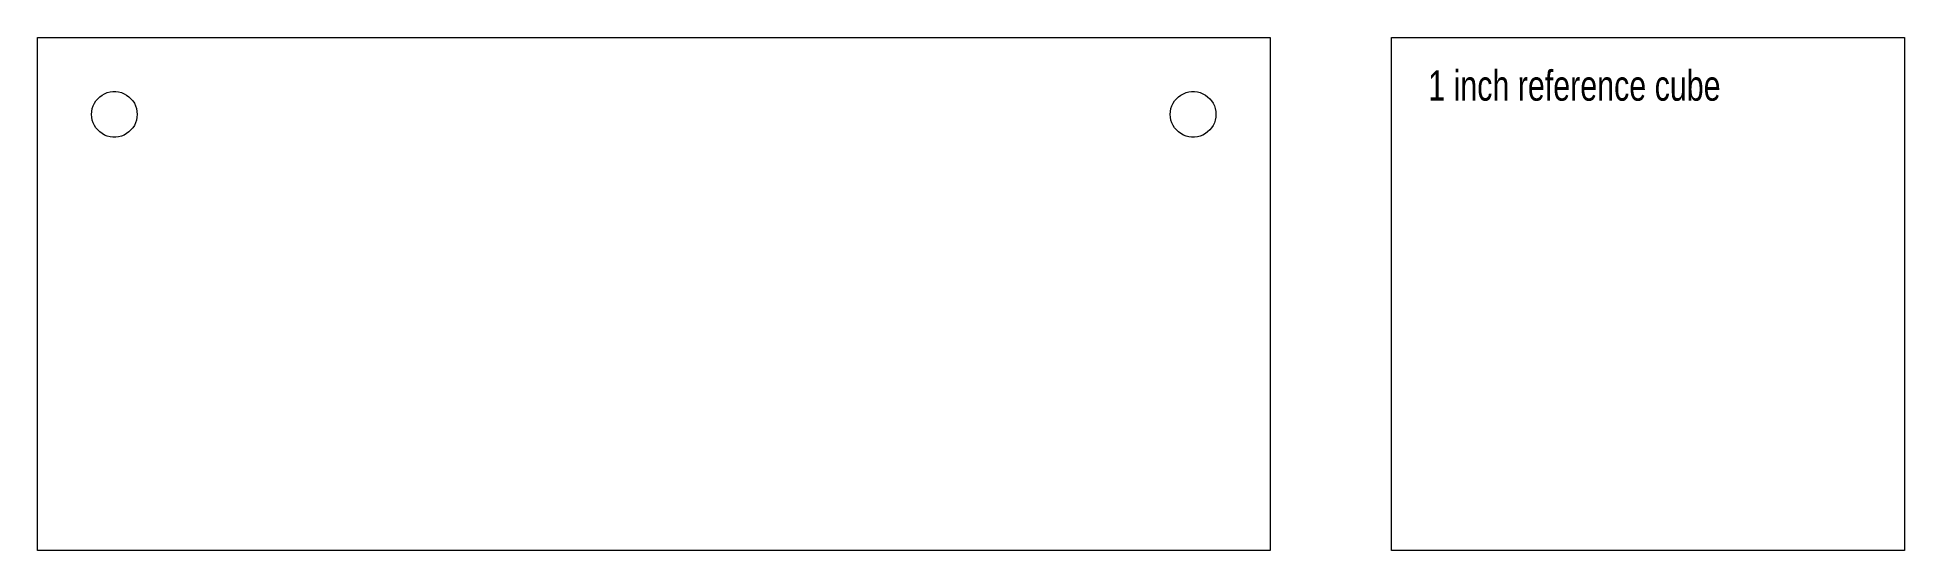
# Model space of a CAD drawing. Header units: millimetres. Extents: x -30.5 to 61.9, y -12.7 to 12.7.
import ezdxf

# ---------------------------------------------------------------- set-up
doc = ezdxf.new("R2010")
doc.units = ezdxf.units.MM
doc.layers.get('0').update_dxf_attribs({"linetype": 'CONTINUOUS', "lineweight": 0})
doc.styles.get("Standard").update_dxf_attribs({"font": 'txt', "width": 0.75})

msp = doc.modelspace()

# ---------------------------------------------------------------- linework, layer by layer
for p, q in [((-30.5, -12.7), (-30.5, 12.7)), ((-30.5, 12.7), (30.5, 12.7)), ((30.5, 12.7), (30.5, -12.7)), ((36.5, -12.7), (36.5, 12.7)), ((36.5, 12.7), (61.9, 12.7)), ((61.9, 12.7), (61.9, -12.7)), ((-27.785, 9.171), (-27.741, 9.306)), ((-27.741, 9.306), (-27.68, 9.435)), ((-27.68, 9.435), (-27.604, 9.554)), ((-27.604, 9.554), (-27.514, 9.664)), ((-27.514, 9.664), (-27.41, 9.761)), ((-27.41, 9.761), (-27.296, 9.844)), ((-27.296, 9.844), (-27.171, 9.913)), ((-27.171, 9.913), (-27.039, 9.965)), ((-27.039, 9.965), (-26.902, 10)), ((-26.902, 10), (-26.761, 10.018)), ((-26.761, 10.018), (-26.619, 10.018)), ((-26.619, 10.018), (-26.478, 10)), ((-26.478, 10), (-26.341, 9.965)), ((-26.341, 9.965), (-26.209, 9.913)), ((-26.209, 9.913), (-26.084, 9.844)), ((-26.084, 9.844), (-25.97, 9.761)), ((-25.97, 9.761), (-25.866, 9.664)), ((-25.866, 9.664), (-25.776, 9.554)), ((-25.776, 9.554), (-25.7, 9.435)), ((-25.7, 9.435), (-25.639, 9.306)), ((-25.639, 9.306), (-25.595, 9.171)), ((25.595, 9.171), (25.639, 9.306)), ((25.639, 9.306), (25.7, 9.435)), ((25.7, 9.435), (25.776, 9.554)), ((25.776, 9.554), (25.866, 9.664)), ((25.866, 9.664), (25.97, 9.761)), ((25.97, 9.761), (26.084, 9.844)), ((26.084, 9.844), (26.209, 9.913)), ((26.209, 9.913), (26.341, 9.965)), ((26.341, 9.965), (26.478, 10)), ((26.478, 10), (26.619, 10.018)), ((26.619, 10.018), (26.761, 10.018)), ((26.761, 10.018), (26.902, 10)), ((26.902, 10), (27.039, 9.965)), ((27.039, 9.965), (27.171, 9.913)), ((27.171, 9.913), (27.296, 9.844)), ((27.296, 9.844), (27.41, 9.761)), ((27.41, 9.761), (27.514, 9.664)), ((27.514, 9.664), (27.604, 9.554)), ((27.604, 9.554), (27.68, 9.435)), ((27.68, 9.435), (27.741, 9.306)), ((27.741, 9.306), (27.785, 9.171)), ((-27.82, 8.89), (-27.811, 9.032)), ((-27.811, 8.748), (-27.82, 8.89)), ((-27.811, 9.032), (-27.785, 9.171)), ((-27.785, 8.609), (-27.811, 8.748)), ((-27.741, 8.474), (-27.785, 8.609)), ((-27.68, 8.345), (-27.741, 8.474)), ((-27.604, 8.226), (-27.68, 8.345)), ((-25.7, 8.345), (-25.776, 8.226)), ((-25.639, 8.474), (-25.7, 8.345)), ((-25.595, 8.609), (-25.639, 8.474)), ((-25.595, 9.171), (-25.569, 9.032)), ((-25.569, 8.748), (-25.595, 8.609)), ((-25.569, 9.032), (-25.56, 8.89)), ((-25.56, 8.89), (-25.569, 8.748)), ((25.56, 8.89), (25.569, 9.032)), ((25.569, 8.748), (25.56, 8.89)), ((25.569, 9.032), (25.595, 9.171)), ((25.595, 8.609), (25.569, 8.748)), ((25.639, 8.474), (25.595, 8.609)), ((25.7, 8.345), (25.639, 8.474)), ((25.776, 8.226), (25.7, 8.345)), ((27.68, 8.345), (27.604, 8.226)), ((27.741, 8.474), (27.68, 8.345)), ((27.785, 8.609), (27.741, 8.474)), ((27.785, 9.171), (27.811, 9.032)), ((27.811, 8.748), (27.785, 8.609)), ((27.811, 9.032), (27.82, 8.89)), ((27.82, 8.89), (27.811, 8.748)), ((-27.514, 8.116), (-27.604, 8.226)), ((-27.41, 8.019), (-27.514, 8.116)), ((-27.296, 7.936), (-27.41, 8.019)), ((-27.171, 7.867), (-27.296, 7.936)), ((-27.039, 7.815), (-27.171, 7.867)), ((-26.902, 7.78), (-27.039, 7.815)), ((-26.761, 7.762), (-26.902, 7.78)), ((-26.619, 7.762), (-26.761, 7.762)), ((-26.478, 7.78), (-26.619, 7.762)), ((-26.341, 7.815), (-26.478, 7.78)), ((-26.209, 7.867), (-26.341, 7.815)), ((-26.084, 7.936), (-26.209, 7.867)), ((-25.97, 8.019), (-26.084, 7.936)), ((-25.866, 8.116), (-25.97, 8.019)), ((-25.776, 8.226), (-25.866, 8.116)), ((25.866, 8.116), (25.776, 8.226)), ((25.97, 8.019), (25.866, 8.116)), ((26.084, 7.936), (25.97, 8.019)), ((26.209, 7.867), (26.084, 7.936)), ((26.341, 7.815), (26.209, 7.867)), ((26.478, 7.78), (26.341, 7.815)), ((26.619, 7.762), (26.478, 7.78)), ((26.761, 7.762), (26.619, 7.762)), ((26.902, 7.78), (26.761, 7.762)), ((27.039, 7.815), (26.902, 7.78)), ((27.171, 7.867), (27.039, 7.815)), ((27.296, 7.936), (27.171, 7.867)), ((27.41, 8.019), (27.296, 7.936)), ((27.514, 8.116), (27.41, 8.019)), ((27.604, 8.226), (27.514, 8.116)), ((30.5, -12.7), (-30.5, -12.7)), ((61.9, -12.7), (36.5, -12.7))]:
    msp.add_line(p, q)

# ---------------------------------------------------------------- texts
at = {"insert": (38.323, 11.065), "char_height": 1.5, "width": 100, "attachment_point": 1}
msp.add_mtext('1\\~inch\\~reference\\~cube', dxfattribs=at)

doc.saveas('drawing.dxf')
